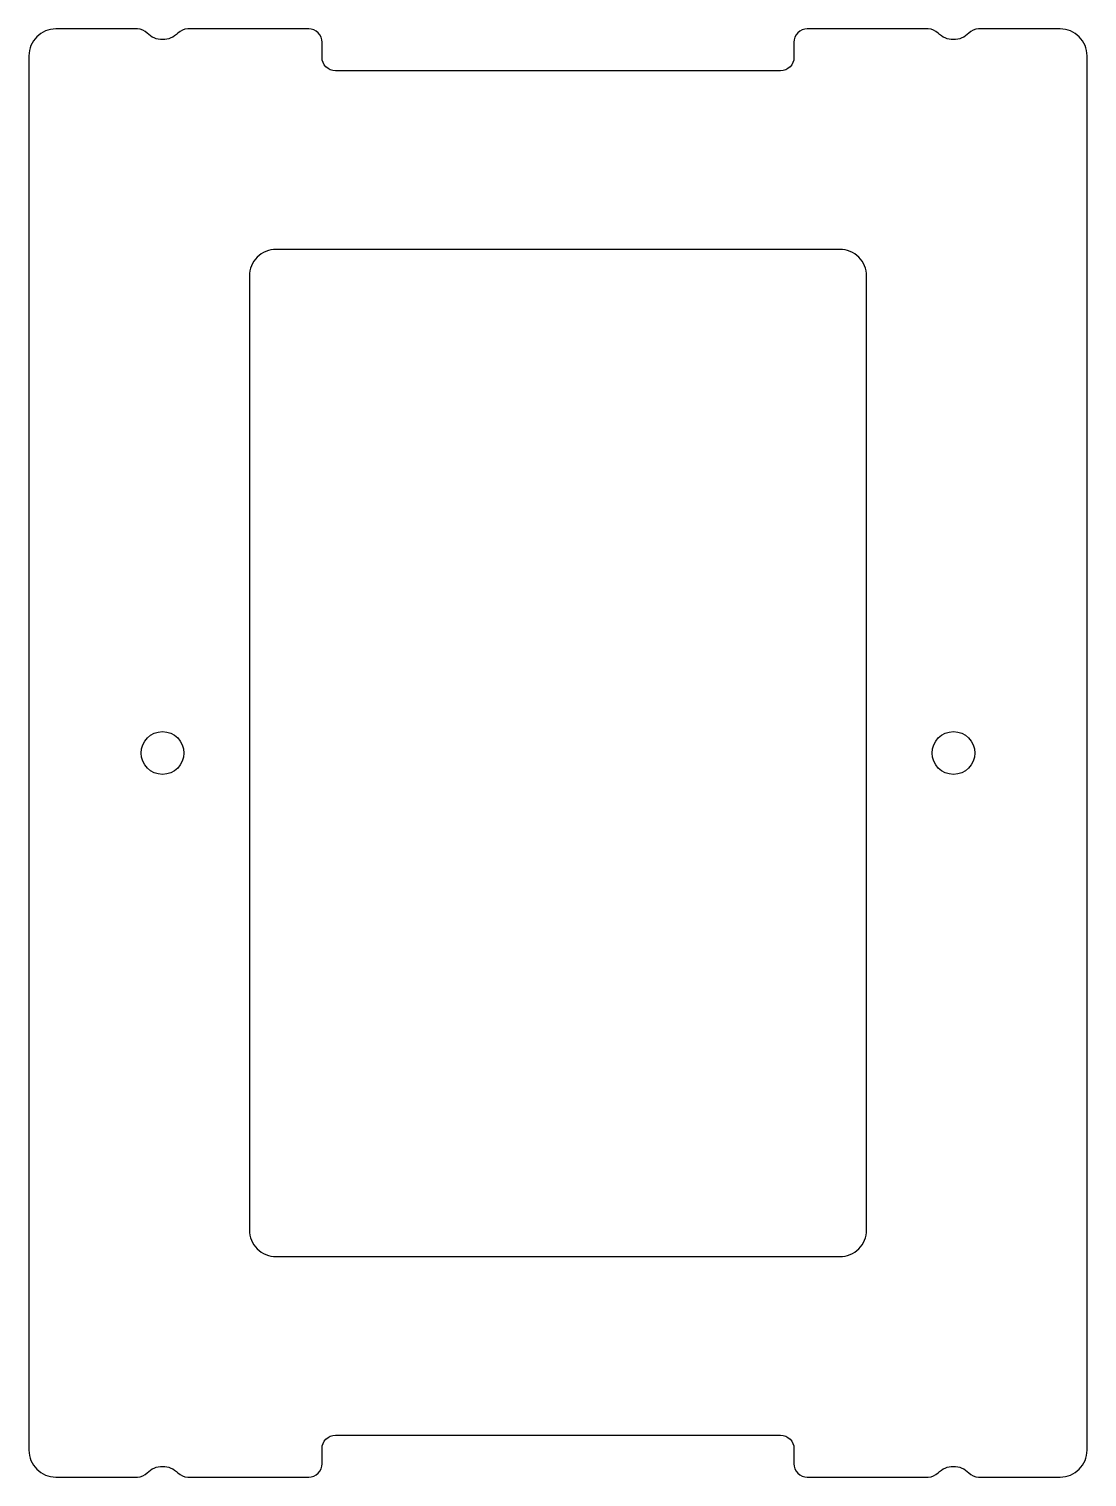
# Model space of a CAD drawing. Header units: millimetres. Extents: x -40 to 40, y -54 to 54.
import ezdxf

# ---------------------------------------------------------------- set-up
doc = ezdxf.new("R2010")
doc.units = ezdxf.units.MM
doc.layers.get('0').update_dxf_attribs({"linetype": 'CONTINUOUS'})

msp = doc.modelspace()

# ---------------------------------------------------------------- linework, layer by layer
for points in [[(30.75, -53.89, 0.204302), (31.48, -54.2), (37.6, -54.2, 0.414214), (39.6, -52.2), (39.6, 52.2, 0.414214), (37.6, 54.2), (31.48, 54.2, 0.204302), (30.75, 53.89, -0.426401), (28.45, 53.89, 0.204302), (27.72, 54.2), (18.66, 54.2, 0.414214), (17.66, 53.2), (17.66, 52.07, -0.414214), (16.66, 51.07), (-16.66, 51.07, -0.414214), (-17.66, 52.07), (-17.66, 53.2, 0.414214), (-18.66, 54.2), (-27.72, 54.2, 0.204302), (-28.45, 53.89, -0.426401), (-30.75, 53.89, 0.204302), (-31.48, 54.2), (-37.6, 54.2, 0.414214), (-39.6, 52.2), (-39.6, -52.2, 0.414214), (-37.6, -54.2), (-31.48, -54.2, 0.204302), (-30.75, -53.89, -0.426401), (-28.45, -53.89, 0.204302), (-27.72, -54.2), (-18.66, -54.2, 0.414214), (-17.66, -53.2), (-17.66, -52.07, -0.414214), (-16.66, -51.07), (16.66, -51.07, -0.414214), (17.66, -52.07), (17.66, -53.2, 0.414214), (18.66, -54.2), (27.72, -54.2, 0.204302), (28.45, -53.89, -0.426401)], [(21.1, -37.7, 0.414214), (23.1, -35.7), (23.1, 35.7, 0.414214), (21.1, 37.7), (-21.1, 37.7, 0.414214), (-23.1, 35.7), (-23.1, -35.7, 0.414214), (-21.1, -37.7)]]:
    msp.add_lwpolyline(points, format="xyb", close=True)
for centre in [(-29.6, 0), (29.6, 0)]:
    msp.add_circle(centre, 1.6)

doc.saveas('drawing.dxf')
